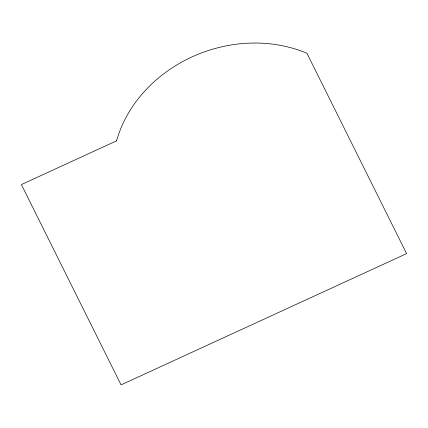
<?xml version="1.0" encoding="UTF-8"?>
<svg xmlns="http://www.w3.org/2000/svg" width="428" height="428" viewBox="0 0 428 428"><rect width="100%" height="100%" fill="white"/><g stroke="black" fill="none" stroke-linecap="round" stroke-linejoin="round"><path stroke-width="0.64" d="M116.582 140.817L21.4 184.575L121.054 384.884L406.6 253.622L306.946 53.307A131.112 111.671 -20 0 0 116.582 140.817"/></g></svg>
